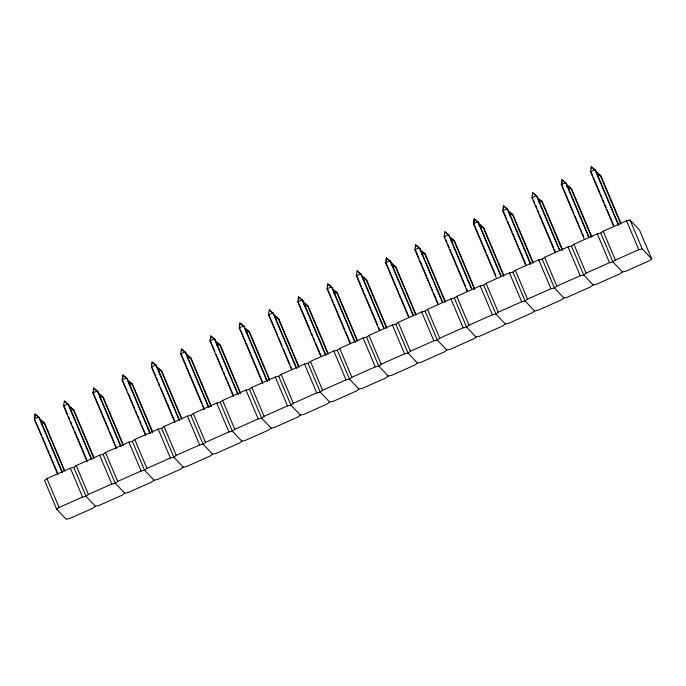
<?xml version="1.0" encoding="UTF-8"?>
<svg xmlns="http://www.w3.org/2000/svg" width="686" height="686" viewBox="0 0 686 686"><rect width="100%" height="100%" fill="white"/><g stroke="black" fill="none" stroke-linecap="round" stroke-linejoin="round"><path stroke-width="1.03" d="M87.131 461.721L63.575 405.949L64.338 401.061L68.754 404.826L91.898 459.62M174.964 422.67L151.4 366.899L152.163 362.002L156.579 365.775L179.723 420.569M262.789 383.611L239.225 327.839L239.989 322.952L244.405 326.716L267.549 381.51M296.824 368.493L273.68 313.699L269.264 309.935L268.5 314.823L291.644 369.617M303.495 304.413L303.795 302.457L308.22 306.222L328.054 353.187M350.194 343.583L327.05 288.789L327.814 283.893L332.23 287.666L355.382 342.46M384.237 328.465L361.505 274.649L357.089 270.876L356.326 275.763L379.469 330.566M391.32 265.353L391.62 263.398L396.045 267.171L415.879 314.137M438.02 304.524L414.876 249.73L415.639 244.842L420.055 248.606L442.787 302.423M472.062 289.406L449.33 235.59L444.914 231.825L444.151 236.713L467.295 291.507M479.145 226.303L479.445 224.348L483.87 228.112L503.704 275.077M525.845 265.473L502.701 210.679L503.464 205.783L507.88 209.556L530.612 263.373M559.887 250.356L537.155 196.539L532.739 192.766L531.976 197.654L555.12 252.457M566.97 187.244L567.271 185.289L571.695 189.062L591.949 237.004M613.67 226.414L590.526 171.62L591.289 166.732L595.705 170.497L618.438 224.313M46.94 478.571L44.539 480.432L56.724 509.295L66.199 519.268L69.655 518.522L93.073 508.103L95.474 506.251L98.93 505.505L122.348 495.086L124.749 493.234L128.205 492.488L151.623 482.069L154.024 480.217L157.48 479.463L180.898 469.053L183.299 467.2L186.755 466.446L210.173 456.036L212.574 454.175L216.03 453.429L239.448 443.019L241.849 441.158L245.305 440.412L268.723 429.993L271.124 428.141L274.58 427.395L297.998 416.977L300.399 415.124L303.855 414.378L327.273 403.96L329.674 402.107L333.13 401.361L356.549 390.943L358.95 389.091L362.405 388.336L385.824 377.926L388.225 376.065L391.68 375.319L415.099 364.909L417.5 363.048L420.955 362.302L444.374 351.892L446.775 350.031L450.23 349.285L473.649 338.867L476.05 337.015L479.505 336.269L502.924 325.85L505.325 323.998L508.78 323.252L532.199 312.833L534.6 310.981L538.056 310.226L561.474 299.816L563.875 297.956L567.331 297.21L590.749 286.799L593.15 284.939L596.606 284.193L620.024 273.783L622.425 271.922L625.881 271.176L649.299 260.757L651.7 258.905L639.506 230.042L630.04 220.069L626.584 220.815L603.165 231.225L600.764 233.086L597.309 233.832L573.89 244.25L571.489 246.103L568.034 246.849L544.615 257.267L542.214 259.119L538.759 259.865L515.34 270.284L512.939 272.136L509.484 272.882L486.065 283.301L483.664 285.153L480.209 285.908L456.79 296.318L454.389 298.178L450.934 298.925L427.515 309.335L425.114 311.195L421.658 311.941L398.24 322.351L395.839 324.212L392.383 324.958L368.965 335.377L366.564 337.229L363.108 337.975L339.69 348.394L337.289 350.246L333.833 350.992L310.415 361.411L308.014 363.263L304.558 364.017L281.14 374.427L278.739 376.288L275.283 377.034L251.865 387.444L249.464 389.305L246.008 390.051L222.59 400.461L220.189 402.322L216.733 403.068L193.315 413.487L190.914 415.339L187.458 416.085L164.04 426.503L161.639 428.356L158.183 429.102L134.765 439.52L132.364 441.372L128.908 442.127L105.49 452.537L103.089 454.389L99.633 455.144L76.215 465.554L73.814 467.415L70.358 468.161L46.94 478.571L59.133 507.443L56.724 509.295M651.7 258.905L642.233 248.932L638.777 249.678L615.359 260.097L612.958 261.949L609.502 262.695L586.084 273.114L583.683 274.966L580.227 275.712L556.809 286.131L554.408 287.983L550.952 288.737L527.534 299.147L525.133 301L521.677 301.754L498.259 312.164L495.858 314.025L492.402 314.771L468.984 325.181L466.583 327.042L463.127 327.788L439.709 338.207L437.308 340.059L433.852 340.805L410.434 351.223L408.033 353.076L404.577 353.822L381.159 364.24L378.758 366.092L375.302 366.839L351.884 377.257L349.483 379.109L346.027 379.864L322.609 390.274L320.208 392.135L316.752 392.881L293.334 403.291L290.933 405.152L287.477 405.898L264.059 416.308L261.658 418.168L258.202 418.914L234.784 429.333L232.383 431.185L228.927 431.931L205.508 442.35L203.107 444.202L199.652 444.948L176.233 455.367L173.832 457.219L170.377 457.974L146.958 468.384L144.557 470.244L141.102 470.99L117.683 481.401L115.282 483.261L111.827 484.007L88.408 494.417L86.007 496.278L82.552 497.024L59.133 507.443M63.575 405.949L67.965 403.994L91.109 458.788M151.4 366.899L155.791 364.943L178.935 419.738M239.225 327.839L243.616 325.884L266.76 380.679M327.05 288.789L331.441 286.834L354.585 341.628M414.876 249.73L419.266 247.775L442.419 302.569M502.701 210.679L507.091 208.724L530.655 264.496M590.526 171.62L594.916 169.665L618.48 225.445M41.314 423.725L43.955 422.559L44.744 423.391L64.99 471.333M70.589 410.708L73.231 409.533L74.019 410.365L94.274 458.317M99.864 397.691L102.506 396.517L103.294 397.348L123.549 445.3M129.139 384.675L131.781 383.5L132.57 384.332L152.824 432.274M158.415 371.658L161.056 370.483L161.845 371.315L182.099 419.257M187.69 358.632L190.331 357.466L191.12 358.298L211.374 406.241M216.965 345.615L219.606 344.449L220.395 345.281L240.649 393.224M246.24 332.599L248.881 331.432L249.67 332.256L269.504 379.229M275.515 319.582L278.156 318.407L278.945 319.239L298.779 366.213M304.79 306.565L307.431 305.39L328.097 354.319M334.065 293.548L336.706 292.373L337.495 293.205L357.329 340.17M363.34 280.531L365.981 279.356L366.77 280.188L386.604 327.153M392.615 267.506L395.256 266.34L415.922 315.26M421.89 254.489L424.531 253.323L425.32 254.154L445.154 301.12M451.165 241.472L453.806 240.297L454.595 241.129L474.849 289.08M480.44 228.455L483.081 227.28L503.747 276.209M509.724 215.438L512.356 214.264L513.145 215.095L532.979 262.061M538.999 202.421L541.631 201.247L542.42 202.078L562.674 250.021M568.274 189.396L570.906 188.23L591.572 237.15M597.549 176.379L600.181 175.213L600.97 176.045L620.804 223.01M595.705 170.497L591.289 166.732L591.298 168.636M600.97 176.045L596.546 172.272L600.181 175.213L620.847 224.133M589.163 237.339L566.43 183.522L562.014 179.749L561.251 184.637L584.395 239.431M567.271 185.289L571.695 189.062M532.739 192.766L537.155 196.539M542.42 202.078L537.995 198.305L541.631 201.247L562.297 250.167M507.88 209.556L503.464 205.783L503.481 208.647M513.145 215.095L508.72 211.331L512.356 214.264L533.022 263.192M501.337 276.389L478.605 222.573L474.189 218.8L473.426 223.696L496.57 278.49M479.445 224.348L483.87 228.112M444.914 231.825L449.33 235.59M454.595 241.129L450.17 237.365L453.806 240.297L474.472 289.226M420.055 248.606L415.639 244.842L415.647 246.746M425.32 254.154L420.895 250.381L424.531 253.323L445.197 302.243M413.512 315.44L390.78 261.623L386.364 257.859L385.601 262.747L408.745 317.541M391.62 263.398L396.045 267.171M357.089 270.876L361.505 274.649M366.77 280.188L362.345 276.415L365.981 279.356L386.647 328.277M332.23 287.666L327.814 283.893L327.822 285.805M337.495 293.205L333.07 289.432L336.706 292.373L357.372 341.302M326.107 355.477L302.955 300.682L298.539 296.909L297.775 301.806L320.919 356.6M303.795 302.457L308.22 306.222M269.264 309.935L273.68 313.699M278.945 319.239L274.52 315.474L278.156 318.407L298.822 367.336M244.405 326.716L239.989 322.952L239.997 324.855M249.67 332.256L245.245 328.491L248.881 331.432L269.547 380.353M238.274 394.536L215.13 339.733L210.713 335.969L209.95 340.856L233.514 396.628M220.395 345.281L215.97 341.508L219.606 344.449L240.272 393.37M208.998 407.553L185.855 352.758L181.438 348.985L180.675 353.873L204.239 409.653M191.12 358.298L186.695 354.525L190.331 357.466L210.996 406.386M156.579 365.775L152.163 362.002L152.172 363.914M161.845 371.315L157.42 367.542L161.056 370.483L181.31 418.426M150.448 433.586L127.304 378.792L122.888 375.019L122.125 379.915L145.689 435.687M132.57 384.332L128.145 380.567L131.781 383.5L152.446 432.429M121.173 446.603L98.029 391.809L93.613 388.044L92.85 392.932L116.414 448.704M103.294 397.348L98.87 393.584L102.506 396.517L123.171 445.446M64.338 401.061L68.754 404.826M74.019 410.365L69.595 406.601L73.231 409.533L93.476 457.485M62.623 472.637L39.479 417.843L35.063 414.078L34.3 418.966L57.856 474.738M44.744 423.391L40.32 419.618L43.955 422.559L64.201 470.502M566.43 183.522L562.014 179.749L562.04 185.469L561.251 184.637L565.641 182.69L588.794 237.485M622.425 271.922L612.958 261.949L600.764 233.086M532.765 198.486L531.976 197.654L536.366 195.707L559.519 250.501M593.15 284.939L583.683 274.966L571.489 246.103M563.875 297.956L554.408 287.983L542.214 259.119M478.605 222.573L474.189 218.8L474.215 224.528L473.426 223.696L477.816 221.741L500.969 276.535M534.6 310.981L525.133 301L512.939 272.136M444.94 237.545L444.151 236.713L448.541 234.758L471.694 289.552M505.325 323.998L495.858 314.025L483.664 285.153M476.05 337.015L466.583 327.042L454.389 298.178M390.78 261.623L386.364 257.859L386.381 260.723M386.39 263.578L385.601 262.747L389.991 260.8L413.144 315.594M446.775 350.031L437.308 340.059L425.114 311.195M357.114 276.595L356.326 275.763L360.716 273.817L383.868 328.611M417.5 363.048L408.033 353.076L395.839 324.212M388.225 376.065L378.758 366.092L366.564 337.229M302.955 300.682L298.539 296.909L298.547 299.773M298.564 302.637L297.775 301.806L302.166 299.851L325.31 354.645M358.95 389.091L349.483 379.109L337.289 350.246M269.289 315.654L268.5 314.823L272.891 312.867L296.035 367.662M329.674 402.107L320.208 392.135L308.014 363.263M300.399 415.124L290.933 405.152L278.739 376.288M215.13 339.733L210.713 335.969L210.722 338.833M210.739 341.688L209.95 340.856L214.341 338.901L237.485 393.704M271.124 428.141L261.658 418.168L249.464 389.305M185.855 352.758L181.438 348.985L181.447 350.889M181.464 354.705L180.675 353.873L185.066 351.927L208.21 406.721M241.849 441.158L232.383 431.185L220.189 402.322M212.574 454.175L203.107 444.202L190.914 415.339M127.304 378.792L122.888 375.019L122.897 377.883M183.299 467.2L173.832 457.219L161.639 428.356M98.029 391.809L93.613 388.044L93.639 393.764L92.85 392.932L97.241 390.977L120.384 445.771M154.024 480.217L144.557 470.244L132.364 441.372M124.749 493.234L115.282 483.261L103.089 454.389M39.479 417.843L35.063 414.078L35.08 417.894M95.474 506.251L86.007 496.278L73.814 467.415M630.04 220.069L642.233 248.932M626.584 220.815L638.777 249.678M591.315 172.452L592.558 175.384M593.381 177.348L599.993 192.998M600.825 194.961L602.059 197.894M602.891 199.849L604.126 202.782M604.958 204.745L606.192 207.678M607.024 209.633L613.636 225.291M603.165 231.225L615.359 260.097M597.309 233.832L609.502 262.695M562.451 186.446L574.028 213.843M574.851 215.807L579.404 226.569M580.227 228.524L581.471 231.456M582.294 233.42L583.537 236.353M573.89 244.25L586.084 273.114M568.034 246.849L580.227 275.712M533.597 200.449L534.831 203.382M535.663 205.337L536.898 208.27M537.73 210.233L538.964 213.166M539.796 215.121L553.431 247.414M554.262 249.37L555.497 252.302M544.615 257.267L556.809 286.131M538.759 259.865L550.952 288.737M503.49 211.511L506.8 219.331M507.623 221.295L512.168 232.057M512.999 234.012L514.234 236.944M515.066 238.908L516.301 241.841M517.133 243.796L518.367 246.728M519.199 248.692L525.81 264.342M515.34 270.284L527.534 299.147M509.484 272.882L521.677 301.754M474.626 225.505L486.203 252.902M487.026 254.858L495.712 275.403M486.065 283.301L498.259 312.164M480.209 285.908L492.402 314.771M445.771 239.5L447.006 242.432M447.838 244.396L449.073 247.329M449.905 249.284L451.139 252.225M451.971 254.18L465.605 286.465M466.437 288.429L467.672 291.361M456.79 296.318L468.984 325.181M450.934 298.925L463.127 327.788M415.665 250.561L418.975 258.39M419.798 260.346L428.476 280.891M429.307 282.855L430.542 285.788M431.374 287.743L432.609 290.684M433.441 292.639L437.985 303.401M427.515 309.335L439.709 338.207M421.658 311.941L433.852 340.805M386.801 264.556L398.377 291.953M399.201 293.917L400.444 296.849M401.267 298.804L409.122 317.395M398.24 322.351L410.434 351.223M392.383 324.958L404.577 353.822M357.526 277.573L361.248 286.379M362.079 288.343L363.314 291.276M364.146 293.231L365.381 296.172M366.213 298.127L377.78 325.524M378.612 327.479L379.847 330.412M368.965 335.377L381.159 364.24M363.108 337.975L375.302 366.839M327.839 289.621L331.149 297.441M331.973 299.405L333.216 302.337M334.039 304.292L344.784 329.734M345.615 331.69L350.16 342.451M339.69 348.394L351.884 377.257M333.833 350.992L346.027 379.864M298.976 303.615L310.552 331.012M311.375 332.967L312.619 335.9M313.442 337.864L314.685 340.796M315.509 342.751L321.297 356.454M310.415 361.411L322.609 390.274M304.558 364.017L316.752 392.881M269.701 316.632L277.556 335.222M278.387 337.178L282.1 345.984M283.344 348.925L289.955 364.575M290.787 366.53L292.022 369.471M281.14 374.427L293.334 403.291M275.283 377.034L287.477 405.898M240.014 328.671L243.324 336.5M244.147 338.455L245.391 341.388M246.214 343.352L262.335 381.51M251.865 387.444L264.059 416.308M246.008 390.051L258.202 418.914M211.151 342.666L214.872 351.472M216.116 354.413L222.727 370.063M223.55 372.026L224.794 374.959M225.617 376.914L226.86 379.847M227.683 381.81L233.472 395.505M222.59 400.461L234.784 429.333M216.733 403.068L228.927 431.931M181.876 355.682L202.13 403.634M202.962 405.589L204.196 408.522M193.315 413.487L205.508 442.35M187.458 416.085L199.652 444.948M152.189 367.722L155.499 375.551M156.322 377.514L157.566 380.447M158.389 382.402L159.632 385.335M160.455 387.298L174.51 420.561M164.04 426.503L176.233 455.367M158.183 429.102L170.377 457.974M149.659 432.755L126.516 377.96L122.125 379.915L127.047 390.531M128.291 393.464L134.902 409.122M135.725 411.077L136.968 414.01M137.792 415.973L139.035 418.906M139.858 420.861L141.102 423.794M141.925 425.757L145.646 434.564M134.765 439.52L146.958 468.384M128.908 442.127L141.102 470.99M94.051 394.742L108.937 429.968M109.76 431.923L114.305 442.684M115.137 444.639L116.371 447.581M105.49 452.537L117.683 481.401M99.633 455.144L111.827 484.007M64.364 406.781L67.674 414.61M68.497 416.565L69.74 419.498M70.564 421.461L71.807 424.394M72.63 426.349L73.874 429.282M74.697 431.245L86.685 459.62M76.215 465.554L88.408 494.417M70.358 468.161L82.552 497.024M62.255 472.791L38.69 417.011L34.3 418.966L41.7 435.456M42.532 437.411L47.077 448.172M47.9 450.127L49.143 453.069M49.967 455.024L51.21 457.956M52.033 459.92L53.276 462.853M54.1 464.808L57.821 473.614"/></g></svg>
